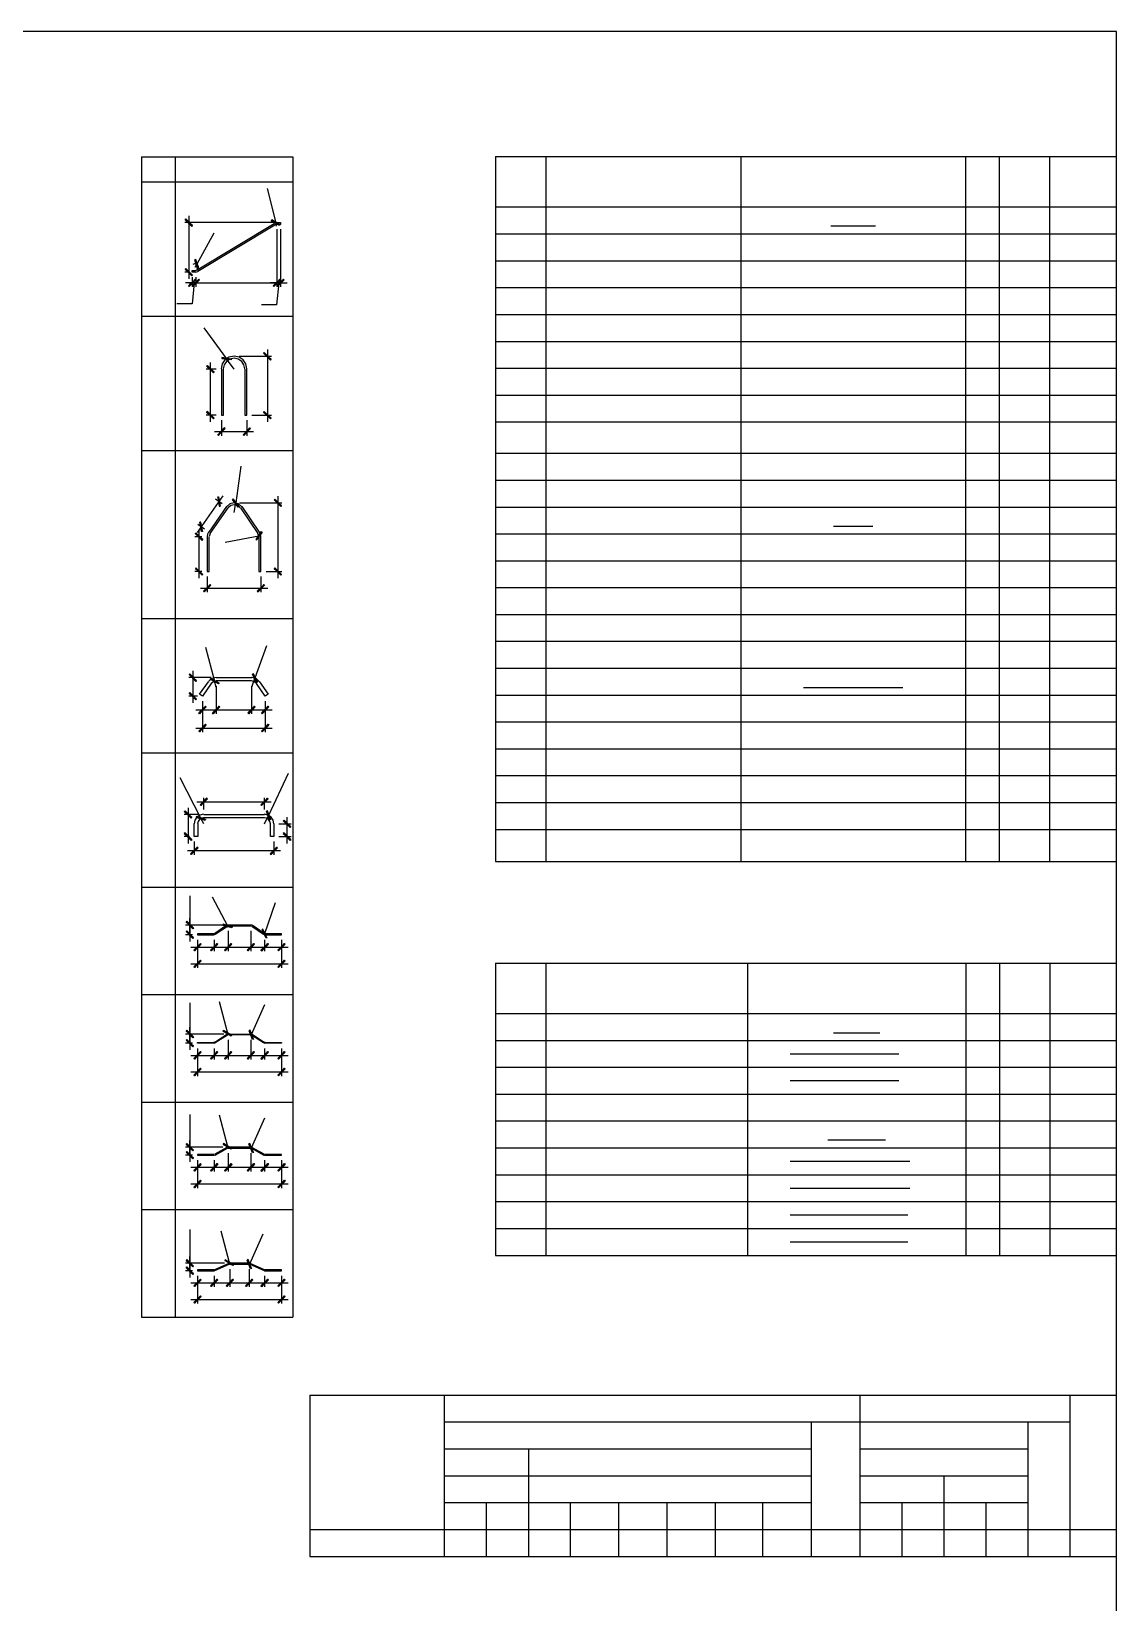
# Model space of a CAD drawing. Extents: x -1 to 315, y 0 to 224.
# Drawn here: x 227.8 to 313.3, y 97.4 to 221.2 of the extents above; entities that cross this region are included whole.
import ezdxf

# ---------------------------------------------------------------- set-up
doc = ezdxf.new("R2010")
doc.units = 0
doc.header["$MEASUREMENT"] = 0
doc.layers.add('UNDERLAY', color=8, linetype='Continuous')

msp = doc.modelspace()

# ---------------------------------------------------------------- linework, layer by layer
at = {"layer": 'UNDERLAY'}
for p, q in [((313.26, 221.19), (5.29, 221.19)), ((313.26, 1.32), (313.26, 221.19)), ((236.48, 211.32), (248.39, 211.32)), ((236.48, 211.32), (236.48, 119.9)), ((239.13, 211.32), (239.13, 119.9)), ((248.39, 211.32), (248.39, 119.9)), ((264.35, 211.33), (313.25, 211.33)), ((264.35, 211.33), (264.35, 155.8)), ((268.32, 211.33), (268.32, 155.8)), ((283.67, 211.33), (283.67, 155.8)), ((301.36, 211.33), (301.36, 155.8)), ((304.01, 211.33), (304.01, 155.8)), ((307.98, 211.33), (307.98, 155.8)), ((236.48, 209.34), (248.39, 209.34)), ((246.36, 208.81), (247.04, 206.12)), ((264.35, 207.36), (313.25, 207.36)), ((246.86, 206.13), (239.87, 206.13)), ((239.9, 206.36), (239.96, 206.42)), ((240.48, 205.89), (239.9, 206.36)), ((239.9, 206.36), (240.43, 205.83)), ((240.48, 205.89), (239.9, 206.36)), ((239.96, 206.42), (240.48, 205.89)), ((240.19, 206.65), (240.19, 201.69)), ((240.43, 205.83), (240.48, 205.89)), ((240.85, 202.42), (246.93, 206.07)), ((246.98, 205.94), (240.9, 202.28)), ((246.73, 206.35), (246.69, 206.28)), ((246.69, 206.28), (247.37, 205.96)), ((246.69, 206.28), (247.37, 205.96)), ((247.33, 205.89), (246.69, 206.28)), ((247.37, 205.96), (246.73, 206.35)), ((247.09, 206.13), (246.92, 206.07)), ((247.13, 206), (246.97, 205.95)), ((247.09, 205.86), (247.04, 206.12)), ((247.09, 206.13), (247.42, 206.13)), ((247.42, 205.99), (247.14, 205.99)), ((247.14, 205.6), (247.14, 201.06)), ((247.14, 205.6), (247.14, 201.06)), ((247.37, 205.96), (247.33, 205.89)), ((247.42, 206.13), (247.42, 205.99)), ((247.42, 205.6), (247.42, 201.06)), ((290.76, 205.87), (294.27, 205.87)), ((242.17, 205.29), (240.82, 202.86)), ((264.35, 205.24), (313.25, 205.24)), ((240.75, 203.23), (240.67, 203.2)), ((240.67, 203.2), (240.96, 202.51)), ((240.67, 203.2), (240.96, 202.51)), ((240.89, 202.49), (240.67, 203.2)), ((240.96, 202.51), (240.75, 203.23)), ((264.35, 203.12), (313.25, 203.12)), ((240.2, 202.23), (239.87, 202.23)), ((239.96, 202.52), (239.9, 202.46)), ((239.9, 202.46), (240.48, 201.99)), ((239.9, 202.46), (240.48, 201.99)), ((240.43, 201.94), (239.9, 202.46)), ((240.48, 201.99), (239.96, 202.52)), ((240.48, 201.99), (240.43, 201.94)), ((240.46, 202.23), (240.46, 202.35)), ((240.46, 202.35), (240.7, 202.35)), ((240.74, 202.23), (240.46, 202.23)), ((240.46, 201.83), (240.46, 201.06)), ((240.65, 202.89), (240.52, 202.83)), ((240.78, 202.87), (240.65, 202.89)), ((240.69, 202.36), (240.85, 202.42)), ((240.7, 202.62), (240.82, 202.86)), ((240.73, 202.23), (240.9, 202.28)), ((240.74, 201.83), (240.74, 201.06)), ((240.74, 201.83), (240.74, 201.06)), ((240.89, 202.79), (240.78, 202.87)), ((240.85, 202.42), (240.93, 202.53)), ((240.95, 202.67), (240.89, 202.79)), ((240.96, 202.51), (240.89, 202.49)), ((240.93, 202.53), (240.95, 202.67)), ((240.46, 201.39), (239.93, 201.39)), ((240.71, 201.68), (240.17, 201.15)), ((240.17, 201.15), (240.23, 201.1)), ((240.2, 201.39), (247.67, 201.39)), ((240.23, 201.1), (240.71, 201.68)), ((240.23, 201.1), (240.71, 201.68)), ((240.76, 201.62), (240.23, 201.1)), ((240.45, 201.15), (240.98, 201.68)), ((240.45, 201.15), (240.98, 201.68)), ((240.51, 201.1), (240.45, 201.15)), ((240.51, 201.1), (240.45, 201.15)), ((240.61, 201.39), (240.46, 199.72)), ((240.46, 201.39), (240.74, 201.39)), ((240.74, 201.39), (240.46, 201.39)), ((240.98, 201.68), (240.51, 201.1)), ((240.98, 201.68), (240.51, 201.1)), ((240.98, 201.68), (240.51, 201.1)), ((240.98, 201.68), (240.51, 201.1)), ((240.51, 201.1), (241.03, 201.62)), ((240.51, 201.1), (241.03, 201.62)), ((240.71, 201.68), (240.76, 201.62)), ((240.74, 201.39), (241.27, 201.39)), ((241.03, 201.62), (240.98, 201.68)), ((241.03, 201.62), (240.98, 201.68)), ((247.14, 201.39), (246.61, 201.39)), ((247.38, 201.68), (246.84, 201.15)), ((247.38, 201.68), (246.84, 201.15)), ((246.84, 201.15), (246.9, 201.1)), ((246.84, 201.15), (246.9, 201.1)), ((246.9, 201.1), (247.38, 201.68)), ((246.9, 201.1), (247.38, 201.68)), ((246.9, 201.1), (247.38, 201.68)), ((246.9, 201.1), (247.38, 201.68)), ((247.44, 201.62), (246.9, 201.1)), ((247.44, 201.62), (246.9, 201.1)), ((247.28, 201.39), (247.1, 199.65)), ((247.12, 201.15), (247.65, 201.68)), ((247.18, 201.1), (247.12, 201.15)), ((247.14, 201.39), (247.42, 201.39)), ((247.42, 201.39), (247.14, 201.39)), ((247.65, 201.68), (247.18, 201.1)), ((247.65, 201.68), (247.18, 201.1)), ((247.18, 201.1), (247.71, 201.62)), ((247.38, 201.68), (247.44, 201.62)), ((247.38, 201.68), (247.44, 201.62)), ((247.42, 201.39), (247.94, 201.39)), ((247.71, 201.62), (247.65, 201.68)), ((264.35, 201.01), (313.25, 201.01)), ((240.46, 199.72), (239.26, 199.72)), ((247.1, 199.65), (245.92, 199.65)), ((236.48, 198.76), (248.39, 198.76)), ((264.35, 198.89), (313.25, 198.89)), ((241.37, 197.85), (243.17, 195.4)), ((243.76, 195.61), (243.36, 195.53)), ((244.15, 195.53), (243.76, 195.61)), ((244.16, 195.6), (246.7, 195.6)), ((246.08, 195.83), (246.14, 195.89)), ((246.68, 195.35), (246.08, 195.83)), ((246.08, 195.83), (246.62, 195.3)), ((246.68, 195.35), (246.08, 195.83)), ((246.14, 195.89), (246.68, 195.35)), ((246.39, 196.12), (246.39, 190.43)), ((264.35, 196.77), (313.25, 196.77)), ((242.35, 194.59), (241.57, 194.59)), ((241.6, 194.83), (241.66, 194.88)), ((242.19, 194.34), (241.6, 194.83)), ((241.6, 194.83), (242.13, 194.29)), ((242.19, 194.34), (241.6, 194.83)), ((241.66, 194.88), (242.19, 194.34)), ((241.89, 195.12), (241.89, 190.43)), ((242.13, 194.29), (242.19, 194.34)), ((242.82, 194.99), (242.75, 194.6)), ((242.76, 194.59), (242.76, 190.96)), ((242.8, 195.5), (242.79, 195.42)), ((242.79, 195.42), (243.54, 195.38)), ((242.79, 195.42), (243.54, 195.38)), ((243.53, 195.31), (242.79, 195.42)), ((243.54, 195.38), (242.8, 195.5)), ((243.04, 195.31), (242.82, 194.99)), ((242.98, 194.92), (242.91, 194.6)), ((242.92, 190.96), (242.92, 194.59)), ((243.16, 195.19), (242.98, 194.92)), ((243.36, 195.53), (243.04, 195.31)), ((243.43, 195.37), (243.16, 195.19)), ((243.76, 194.59), (243.17, 195.4)), ((243.76, 195.44), (243.43, 195.37)), ((243.54, 195.38), (243.53, 195.31)), ((244.09, 195.37), (243.76, 195.44)), ((244.36, 195.19), (244.09, 195.37)), ((244.48, 195.31), (244.15, 195.53)), ((244.54, 194.92), (244.36, 195.19)), ((244.69, 194.99), (244.48, 195.31)), ((244.6, 194.6), (244.54, 194.92)), ((244.6, 194.59), (244.6, 190.96)), ((244.77, 194.6), (244.69, 194.99)), ((244.77, 190.96), (244.77, 194.59)), ((246.62, 195.3), (246.68, 195.35)), ((264.35, 194.66), (313.25, 194.66)), ((264.35, 192.54), (268.32, 192.54)), ((268.32, 192.54), (313.25, 192.54)), ((242.35, 190.96), (241.57, 190.96)), ((241.66, 191.25), (241.6, 191.2)), ((241.6, 191.2), (242.19, 190.73)), ((241.6, 191.2), (242.19, 190.73)), ((242.13, 190.67), (241.6, 191.2)), ((242.19, 190.73), (241.66, 191.25)), ((242.19, 190.73), (242.13, 190.67)), ((242.76, 190.96), (242.92, 190.96)), ((244.6, 190.96), (244.77, 190.96)), ((245.16, 190.96), (246.7, 190.96)), ((246.14, 191.25), (246.08, 191.2)), ((246.08, 191.2), (246.68, 190.73)), ((246.08, 191.2), (246.68, 190.73)), ((246.62, 190.67), (246.08, 191.2)), ((246.68, 190.73), (246.14, 191.25)), ((246.68, 190.73), (246.62, 190.67)), ((242.22, 189.66), (245.3, 189.66)), ((242.47, 189.41), (242.99, 189.95)), ((242.52, 189.36), (242.47, 189.41)), ((242.99, 189.95), (242.52, 189.36)), ((242.99, 189.95), (242.52, 189.36)), ((242.52, 189.36), (243.05, 189.9)), ((242.76, 190.57), (242.76, 189.34)), ((243.05, 189.9), (242.99, 189.95)), ((245.01, 189.95), (244.48, 189.41)), ((244.48, 189.41), (244.54, 189.36)), ((244.54, 189.36), (245.01, 189.95)), ((244.54, 189.36), (245.01, 189.95)), ((245.06, 189.9), (244.54, 189.36)), ((244.77, 190.57), (244.77, 189.34)), ((245.01, 189.95), (245.06, 189.9)), ((264.35, 190.42), (268.32, 190.42)), ((268.32, 190.42), (313.25, 190.42)), ((236.48, 188.17), (248.39, 188.17)), ((244.3, 186.93), (243.89, 184.04)), ((264.35, 187.96), (313.25, 187.96)), ((264.35, 185.84), (313.25, 185.84)), ((242.87, 184.6), (240.86, 181.72)), ((242.47, 184.52), (242.54, 184.53)), ((242.67, 183.8), (242.47, 184.52)), ((242.47, 184.52), (242.59, 183.78)), ((242.67, 183.8), (242.47, 184.52)), ((242.54, 184.53), (242.67, 183.8)), ((247.2, 184.58), (247.2, 178.11)), ((243.16, 183.75), (241.76, 181.74)), ((241.89, 181.63), (243.29, 183.65)), ((242.83, 183.97), (242.31, 184.34)), ((242.59, 183.78), (242.67, 183.8)), ((243.43, 183.97), (243.16, 183.74)), ((243.5, 183.83), (243.29, 183.65)), ((243.77, 184.05), (243.43, 183.97)), ((243.77, 183.89), (243.5, 183.83)), ((243.7, 184.36), (243.63, 184.32)), ((243.63, 184.32), (244.15, 183.77)), ((243.63, 184.32), (244.15, 183.77)), ((244.08, 183.72), (243.63, 184.32)), ((244.15, 183.77), (243.7, 184.36)), ((244.11, 183.97), (243.77, 184.05)), ((244.04, 183.83), (243.77, 183.89)), ((243.78, 183.29), (243.89, 184.04)), ((244.25, 183.65), (244.04, 183.83)), ((244.15, 183.77), (244.08, 183.72)), ((244.38, 183.74), (244.11, 183.97)), ((244.18, 184.05), (247.53, 184.05)), ((244.26, 183.65), (245.63, 181.63)), ((245.76, 181.74), (244.39, 183.75)), ((246.91, 184.29), (246.97, 184.34)), ((247.49, 183.81), (246.91, 184.29)), ((246.91, 184.29), (247.44, 183.76)), ((247.49, 183.81), (246.91, 184.29)), ((246.97, 184.34), (247.49, 183.81)), ((247.44, 183.76), (247.49, 183.81)), ((264.35, 183.72), (313.25, 183.72)), ((241.43, 181.97), (240.91, 182.34)), ((241.14, 182.53), (241.07, 182.52)), ((241.07, 182.52), (241.27, 181.8)), ((241.07, 182.52), (241.27, 181.8)), ((241.19, 181.78), (241.07, 182.52)), ((241.27, 181.8), (241.14, 182.53)), ((290.96, 182.2), (294.07, 182.2)), ((241.23, 181.38), (240.68, 181.38)), ((240.71, 181.62), (240.76, 181.68)), ((241.3, 181.15), (240.71, 181.62)), ((240.71, 181.62), (241.24, 181.09)), ((241.3, 181.15), (240.71, 181.62)), ((240.76, 181.68), (241.3, 181.15)), ((241, 178.11), (241, 181.91)), ((241.27, 181.8), (241.19, 181.78)), ((241.24, 181.09), (241.3, 181.15)), ((241.66, 181.58), (241.63, 181.39)), ((241.64, 181.38), (241.64, 178.64)), ((241.75, 181.75), (241.66, 181.58)), ((241.88, 181.64), (241.79, 181.39)), ((241.8, 178.64), (241.8, 181.38)), ((243.05, 180.96), (245.71, 181.46)), ((245.89, 181.79), (245.47, 181.17)), ((245.47, 181.17), (245.53, 181.13)), ((245.53, 181.13), (245.89, 181.79)), ((245.53, 181.13), (245.89, 181.79)), ((245.96, 181.74), (245.53, 181.13)), ((245.71, 181.39), (245.62, 181.64)), ((245.71, 181.38), (245.71, 178.64)), ((245.85, 181.58), (245.76, 181.75)), ((245.88, 181.39), (245.85, 181.58)), ((245.88, 178.64), (245.88, 181.38)), ((245.89, 181.79), (245.96, 181.74)), ((264.35, 181.61), (313.25, 181.61)), ((264.35, 179.49), (313.25, 179.49)), ((241.23, 178.64), (240.68, 178.64)), ((240.76, 178.93), (240.71, 178.87)), ((240.71, 178.87), (241.3, 178.4)), ((240.71, 178.87), (241.3, 178.4)), ((241.24, 178.35), (240.71, 178.87)), ((241.3, 178.4), (240.76, 178.93)), ((241.3, 178.4), (241.24, 178.35)), ((241.64, 178.64), (241.8, 178.64)), ((245.71, 178.64), (245.88, 178.64)), ((246.28, 178.64), (247.53, 178.64)), ((246.97, 178.93), (246.91, 178.87)), ((246.91, 178.87), (247.49, 178.4)), ((246.91, 178.87), (247.49, 178.4)), ((247.44, 178.35), (246.91, 178.87)), ((247.49, 178.4), (246.97, 178.93)), ((247.49, 178.4), (247.44, 178.35)), ((241.11, 177.33), (246.42, 177.33)), ((241.35, 177.09), (241.87, 177.62)), ((241.4, 177.04), (241.35, 177.09)), ((241.87, 177.62), (241.4, 177.04)), ((241.87, 177.62), (241.4, 177.04)), ((241.4, 177.04), (241.93, 177.56)), ((241.64, 178.25), (241.64, 177)), ((241.93, 177.56), (241.87, 177.62)), ((246.12, 177.62), (245.59, 177.09)), ((245.59, 177.09), (245.65, 177.04)), ((245.65, 177.04), (246.12, 177.62)), ((245.65, 177.04), (246.12, 177.62)), ((246.17, 177.56), (245.65, 177.04)), ((245.88, 178.25), (245.88, 177)), ((246.12, 177.62), (246.17, 177.56)), ((264.35, 177.37), (313.25, 177.37)), ((236.48, 174.94), (248.39, 174.94)), ((264.35, 175.26), (313.25, 175.26)), ((241.5, 172.68), (242.23, 169.99)), ((246.32, 172.78), (245.4, 170.24)), ((264.35, 173.14), (313.25, 173.14)), ((264.35, 171.02), (313.25, 171.02)), ((241.96, 170.28), (240.2, 170.28)), ((240.23, 170.52), (240.28, 170.58)), ((240.81, 170.04), (240.23, 170.52)), ((240.23, 170.52), (240.75, 169.98)), ((240.81, 170.04), (240.23, 170.52)), ((240.28, 170.58), (240.81, 170.04)), ((240.52, 170.81), (240.52, 168.29)), ((240.75, 169.98), (240.81, 170.04)), ((241.05, 168.97), (241.75, 169.96)), ((241.96, 169.81), (241.28, 168.82)), ((242, 170.2), (241.74, 169.97)), ((241.93, 170.22), (241.88, 170.15)), ((241.88, 170.15), (242.58, 169.85)), ((241.88, 170.15), (242.58, 169.85)), ((242.53, 169.78), (241.88, 170.15)), ((242.58, 169.85), (241.93, 170.22)), ((242.13, 169.96), (241.96, 169.81)), ((242.35, 170.28), (242, 170.2)), ((242.35, 170.02), (242.13, 169.96)), ((242.35, 169.53), (242.23, 169.99)), ((242.35, 170.28), (245.15, 170.28)), ((245.14, 170.02), (242.35, 170.02)), ((242.35, 169.61), (242.35, 167.42)), ((242.35, 169.61), (242.35, 167.42)), ((242.58, 169.85), (242.53, 169.78)), ((245.36, 169.96), (245.14, 170.02)), ((245.14, 169.61), (245.14, 167.42)), ((245.14, 169.61), (245.14, 167.42)), ((245.5, 170.2), (245.15, 170.28)), ((245.15, 169.53), (245.4, 170.24)), ((245.28, 170.59), (245.21, 170.55)), ((245.21, 170.55), (245.6, 169.91)), ((245.21, 170.55), (245.6, 169.91)), ((245.53, 169.88), (245.21, 170.55)), ((245.6, 169.91), (245.28, 170.59)), ((245.53, 169.81), (245.36, 169.96)), ((245.76, 169.96), (245.5, 170.2)), ((246.22, 168.82), (245.52, 169.81)), ((245.6, 169.91), (245.53, 169.88)), ((245.77, 169.96), (246.44, 168.97)), ((240.87, 168.82), (240.2, 168.82)), ((240.28, 169.12), (240.23, 169.06)), ((240.23, 169.06), (240.81, 168.58)), ((240.23, 169.06), (240.81, 168.58)), ((240.75, 168.53), (240.23, 169.06)), ((240.81, 168.58), (240.28, 169.12)), ((240.81, 168.58), (240.75, 168.53)), ((241.28, 168.82), (241.05, 168.97)), ((241.28, 168.42), (241.28, 167.42)), ((241.28, 168.42), (241.28, 165.98)), ((246.44, 168.97), (246.22, 168.82)), ((246.22, 168.42), (246.22, 167.42)), ((246.22, 168.42), (246.22, 165.98)), ((264.35, 168.91), (313.25, 168.91)), ((288.6, 169.5), (296.43, 169.5)), ((240.74, 167.73), (242.88, 167.73)), ((240.98, 167.5), (241.51, 168.02)), ((241.03, 167.44), (240.98, 167.5)), ((241.51, 168.02), (241.03, 167.44)), ((241.51, 168.02), (241.03, 167.44)), ((241.03, 167.44), (241.57, 167.97)), ((241.57, 167.97), (241.51, 168.02)), ((241.83, 167.73), (245.67, 167.73)), ((242.59, 168.02), (242.06, 167.5)), ((242.06, 167.5), (242.59, 168.02)), ((242.06, 167.5), (242.12, 167.44)), ((242.12, 167.44), (242.06, 167.5)), ((242.12, 167.44), (242.59, 168.02)), ((242.12, 167.44), (242.59, 168.02)), ((242.59, 168.02), (242.12, 167.44)), ((242.59, 168.02), (242.12, 167.44)), ((242.64, 167.97), (242.12, 167.44)), ((242.12, 167.44), (242.64, 167.97)), ((242.59, 168.02), (242.64, 167.97)), ((242.64, 167.97), (242.59, 168.02)), ((244.6, 167.73), (246.76, 167.73)), ((245.38, 168.02), (244.85, 167.5)), ((244.85, 167.5), (245.38, 168.02)), ((244.85, 167.5), (244.91, 167.44)), ((244.91, 167.44), (244.85, 167.5)), ((244.91, 167.44), (245.38, 168.02)), ((244.91, 167.44), (245.38, 168.02)), ((245.38, 168.02), (244.91, 167.44)), ((245.38, 168.02), (244.91, 167.44)), ((245.43, 167.97), (244.91, 167.44)), ((244.91, 167.44), (245.43, 167.97)), ((245.38, 168.02), (245.43, 167.97)), ((245.43, 167.97), (245.38, 168.02)), ((246.45, 168.02), (245.93, 167.5)), ((245.93, 167.5), (245.98, 167.44)), ((245.98, 167.44), (246.45, 168.02)), ((245.98, 167.44), (246.45, 168.02)), ((246.51, 167.97), (245.98, 167.44)), ((246.45, 168.02), (246.51, 167.97)), ((240.74, 166.31), (246.76, 166.31)), ((240.98, 166.07), (241.51, 166.6)), ((241.03, 166.02), (240.98, 166.07)), ((241.51, 166.6), (241.03, 166.02)), ((241.51, 166.6), (241.03, 166.02)), ((241.03, 166.02), (241.57, 166.54)), ((241.57, 166.54), (241.51, 166.6)), ((246.45, 166.6), (245.93, 166.07)), ((245.93, 166.07), (245.98, 166.02)), ((245.98, 166.02), (246.45, 166.6)), ((245.98, 166.02), (246.45, 166.6)), ((246.51, 166.54), (245.98, 166.02)), ((246.45, 166.6), (246.51, 166.54)), ((264.35, 166.79), (313.25, 166.79)), ((264.35, 164.67), (313.25, 164.67)), ((236.48, 164.36), (248.39, 164.36)), ((239.49, 162.41), (241.15, 159.18)), ((248.02, 162.73), (246.48, 159.43)), ((264.35, 162.56), (313.25, 162.56)), ((239.84, 159.73), (239.9, 159.79)), ((240.43, 159.26), (239.84, 159.73)), ((239.84, 159.73), (240.37, 159.21)), ((240.43, 159.26), (239.84, 159.73)), ((239.9, 159.79), (240.43, 159.26)), ((240.14, 160.02), (240.14, 157.22)), ((240.84, 160.49), (246.69, 160.49)), ((241.08, 160.26), (241.6, 160.79)), ((241.13, 160.2), (241.08, 160.26)), ((241.6, 160.79), (241.13, 160.2)), ((241.6, 160.79), (241.13, 160.2)), ((241.13, 160.2), (241.66, 160.73)), ((241.37, 159.89), (241.37, 160.81)), ((241.66, 160.73), (241.6, 160.79)), ((246.4, 160.79), (245.86, 160.26)), ((245.86, 160.26), (245.92, 160.2)), ((245.92, 160.2), (246.4, 160.79)), ((245.92, 160.2), (246.4, 160.79)), ((246.45, 160.73), (245.92, 160.2)), ((246.15, 159.89), (246.15, 160.81)), ((246.39, 159.79), (246.31, 159.77)), ((246.31, 159.77), (246.63, 159.09)), ((246.31, 159.77), (246.63, 159.09)), ((246.56, 159.06), (246.31, 159.77)), ((246.63, 159.09), (246.39, 159.79)), ((246.4, 160.79), (246.45, 160.73)), ((264.35, 160.44), (313.25, 160.44)), ((240.98, 159.5), (239.82, 159.5)), ((240.37, 159.21), (240.43, 159.26)), ((240.68, 159.05), (240.62, 158.76)), ((240.63, 157.75), (240.63, 158.76)), ((240.83, 159.29), (240.68, 159.05)), ((240.81, 159.33), (240.78, 159.25)), ((240.78, 159.25), (241.52, 159.11)), ((240.78, 159.25), (241.52, 159.11)), ((241.49, 159.03), (240.78, 159.25)), ((241.52, 159.11), (240.81, 159.33)), ((241.07, 159.45), (240.83, 159.29)), ((240.92, 158.95), (240.89, 158.76)), ((240.9, 158.76), (240.9, 157.75)), ((241.03, 159.1), (240.92, 158.95)), ((241.18, 159.2), (241.03, 159.1)), ((241.36, 159.51), (241.07, 159.45)), ((241.37, 158.76), (241.15, 159.18)), ((241.36, 159.24), (241.18, 159.2)), ((241.37, 159.5), (246.15, 159.5)), ((246.15, 159.23), (241.37, 159.23)), ((241.52, 159.11), (241.49, 159.03)), ((246.43, 159.45), (246.14, 159.51)), ((246.33, 159.2), (246.14, 159.24)), ((246.15, 158.76), (246.48, 159.43)), ((246.48, 159.1), (246.33, 159.2)), ((246.67, 159.29), (246.43, 159.45)), ((246.58, 158.95), (246.48, 159.1)), ((246.63, 159.09), (246.56, 159.06)), ((246.62, 158.76), (246.58, 158.95)), ((246.63, 157.75), (246.63, 158.76)), ((246.83, 159.05), (246.67, 159.29)), ((246.89, 158.76), (246.83, 159.05)), ((246.9, 158.76), (246.9, 157.75)), ((247.29, 158.76), (248.26, 158.76)), ((247.64, 158.99), (247.7, 159.05)), ((248.22, 158.52), (247.64, 158.99)), ((247.64, 158.99), (248.17, 158.47)), ((248.22, 158.52), (247.64, 158.99)), ((247.7, 159.05), (248.22, 158.52)), ((247.93, 157.22), (247.93, 159.29)), ((248.17, 158.47), (248.22, 158.52)), ((240.24, 157.75), (239.82, 157.75)), ((239.9, 158.04), (239.84, 157.99)), ((239.84, 157.99), (240.43, 157.52)), ((239.84, 157.99), (240.43, 157.52)), ((240.37, 157.46), (239.84, 157.99)), ((240.43, 157.52), (239.9, 158.04)), ((240.43, 157.52), (240.37, 157.46)), ((240.9, 157.75), (240.63, 157.75)), ((240.63, 157.36), (240.63, 156.32)), ((246.9, 157.75), (246.63, 157.75)), ((246.9, 157.36), (246.9, 156.32)), ((247.29, 157.75), (248.26, 157.75)), ((247.7, 158.04), (247.64, 157.99)), ((247.64, 157.99), (248.22, 157.52)), ((247.64, 157.99), (248.22, 157.52)), ((248.17, 157.46), (247.64, 157.99)), ((248.22, 157.52), (247.7, 158.04)), ((248.22, 157.52), (248.17, 157.46)), ((264.35, 158.32), (313.25, 158.32)), ((247.43, 156.63), (240.1, 156.63)), ((240.34, 156.4), (240.86, 156.92)), ((240.39, 156.34), (240.34, 156.4)), ((240.86, 156.92), (240.39, 156.34)), ((240.86, 156.92), (240.39, 156.34)), ((240.39, 156.34), (240.92, 156.87)), ((240.92, 156.87), (240.86, 156.92)), ((247.14, 156.92), (246.61, 156.4)), ((246.61, 156.4), (246.67, 156.34)), ((246.67, 156.34), (247.14, 156.92)), ((246.67, 156.34), (247.14, 156.92)), ((247.19, 156.87), (246.67, 156.34)), ((247.14, 156.92), (247.19, 156.87)), ((264.35, 155.8), (313.25, 155.8)), ((236.48, 153.77), (239.13, 153.77)), ((239.13, 153.77), (248.39, 153.77)), ((240.27, 153.09), (240.27, 150.79)), ((242.04, 153), (243.24, 150.72)), ((247, 152.54), (246.15, 150.1)), ((240.03, 151.09), (239.98, 151.03)), ((239.98, 151.03), (240.56, 150.56)), ((239.98, 151.03), (240.56, 150.56)), ((240.51, 150.5), (239.98, 151.03)), ((240.56, 150.56), (240.03, 151.09)), ((240.27, 150.79), (240.27, 151.32)), ((242.87, 150.79), (239.94, 150.79)), ((240.48, 150.02), (239.94, 150.02)), ((239.98, 150.27), (240.03, 150.32)), ((240.56, 149.79), (239.98, 150.27)), ((239.98, 150.27), (240.51, 149.73)), ((240.56, 149.79), (239.98, 150.27)), ((240.03, 150.32), (240.56, 149.79)), ((240.27, 150.79), (240.27, 150.02)), ((240.27, 150.02), (240.27, 150.79)), ((240.27, 150.02), (240.27, 149.5)), ((240.56, 150.56), (240.51, 150.5)), ((240.51, 149.73), (240.56, 149.79)), ((242.17, 150.09), (240.87, 150.09)), ((240.87, 150.09), (240.87, 150.02)), ((240.87, 150.02), (242.2, 150.02)), ((242.17, 150.1), (242.24, 150.12)), ((242.19, 150.03), (242.26, 150.06)), ((243.19, 150.77), (242.25, 150.12)), ((242.27, 150.06), (243.23, 150.71)), ((242.89, 150.86), (242.87, 150.78)), ((242.87, 150.78), (243.61, 150.64)), ((242.87, 150.78), (243.61, 150.64)), ((243.59, 150.56), (242.87, 150.78)), ((243.61, 150.64), (242.89, 150.86)), ((243.27, 150.79), (243.19, 150.77)), ((243.29, 150.73), (243.21, 150.7)), ((243.29, 150.59), (243.24, 150.72)), ((245.1, 150.79), (243.27, 150.79)), ((243.29, 150.73), (245.08, 150.73)), ((243.29, 150.34), (243.29, 148.72)), ((243.29, 150.34), (243.29, 148.72)), ((243.61, 150.64), (243.59, 150.56)), ((245.14, 150.7), (245.07, 150.73)), ((245.08, 150.34), (245.08, 148.72)), ((245.08, 150.34), (245.08, 148.72)), ((245.17, 150.77), (245.09, 150.79)), ((245.15, 150.71), (246.09, 150.06)), ((246.12, 150.12), (245.18, 150.77)), ((246.03, 150.46), (245.96, 150.43)), ((245.96, 150.43), (246.35, 149.79)), ((245.96, 150.43), (246.35, 149.79)), ((246.28, 149.74), (245.96, 150.43)), ((246.35, 149.79), (246.03, 150.46)), ((246.09, 150.06), (246.17, 150.03)), ((246.12, 150.12), (246.19, 150.1)), ((246.17, 150.02), (247.49, 150.02)), ((247.49, 150.09), (246.2, 150.09)), ((246.35, 149.79), (246.28, 149.74)), ((247.49, 150.02), (247.49, 150.09)), ((240.35, 149.05), (242.73, 149.05)), ((240.58, 148.81), (241.11, 149.34)), ((240.64, 148.76), (240.58, 148.81)), ((241.11, 149.34), (240.64, 148.76)), ((241.11, 149.34), (240.64, 148.76)), ((240.64, 148.76), (241.17, 149.28)), ((240.87, 149.63), (240.87, 148.72)), ((240.87, 149.63), (240.87, 147.41)), ((241.17, 149.28), (241.11, 149.34)), ((241.67, 149.05), (243.83, 149.05)), ((242.43, 149.34), (241.91, 148.81)), ((241.91, 148.81), (242.43, 149.34)), ((241.91, 148.81), (241.96, 148.76)), ((241.96, 148.76), (241.91, 148.81)), ((241.96, 148.76), (242.43, 149.34)), ((241.96, 148.76), (242.43, 149.34)), ((242.43, 149.34), (241.96, 148.76)), ((242.43, 149.34), (241.96, 148.76)), ((242.49, 149.28), (241.96, 148.76)), ((241.96, 148.76), (242.49, 149.28)), ((242.2, 149.63), (242.2, 148.72)), ((242.2, 149.63), (242.2, 148.72)), ((242.43, 149.34), (242.49, 149.28)), ((242.49, 149.28), (242.43, 149.34)), ((242.77, 149.05), (245.6, 149.05)), ((243.53, 149.34), (243, 148.81)), ((243, 148.81), (243.53, 149.34)), ((243, 148.81), (243.06, 148.76)), ((243.06, 148.76), (243, 148.81)), ((243.06, 148.76), (243.53, 149.34)), ((243.06, 148.76), (243.53, 149.34)), ((243.53, 149.34), (243.06, 148.76)), ((243.53, 149.34), (243.06, 148.76)), ((243.59, 149.28), (243.06, 148.76)), ((243.06, 148.76), (243.59, 149.28)), ((243.53, 149.34), (243.59, 149.28)), ((243.59, 149.28), (243.53, 149.34)), ((244.55, 149.05), (246.7, 149.05)), ((245.31, 149.34), (244.78, 148.81)), ((244.78, 148.81), (245.31, 149.34)), ((244.78, 148.81), (244.84, 148.76)), ((244.84, 148.76), (244.78, 148.81)), ((244.84, 148.76), (245.31, 149.34)), ((244.84, 148.76), (245.31, 149.34)), ((245.31, 149.34), (244.84, 148.76)), ((245.31, 149.34), (244.84, 148.76)), ((245.37, 149.28), (244.84, 148.76)), ((244.84, 148.76), (245.37, 149.28)), ((245.31, 149.34), (245.37, 149.28)), ((245.37, 149.28), (245.31, 149.34)), ((245.65, 149.05), (248.02, 149.05)), ((246.41, 149.34), (245.88, 148.81)), ((245.88, 148.81), (246.41, 149.34)), ((245.88, 148.81), (245.94, 148.76)), ((245.94, 148.76), (245.88, 148.81)), ((245.94, 148.76), (246.41, 149.34)), ((245.94, 148.76), (246.41, 149.34)), ((246.41, 149.34), (245.94, 148.76)), ((246.41, 149.34), (245.94, 148.76)), ((246.46, 149.28), (245.94, 148.76)), ((245.94, 148.76), (246.46, 149.28)), ((246.17, 149.63), (246.17, 148.72)), ((246.17, 149.63), (246.17, 148.72)), ((246.41, 149.34), (246.46, 149.28)), ((246.46, 149.28), (246.41, 149.34)), ((247.73, 149.34), (247.2, 148.81)), ((247.2, 148.81), (247.26, 148.76)), ((247.26, 148.76), (247.73, 149.34)), ((247.26, 148.76), (247.73, 149.34)), ((247.79, 149.28), (247.26, 148.76)), ((247.49, 149.63), (247.49, 148.72)), ((247.49, 149.63), (247.49, 147.41)), ((247.73, 149.34), (247.79, 149.28)), ((240.35, 147.74), (248.02, 147.74)), ((240.58, 147.5), (241.11, 148.03)), ((240.64, 147.45), (240.58, 147.5)), ((241.11, 148.03), (240.64, 147.45)), ((241.11, 148.03), (240.64, 147.45)), ((240.64, 147.45), (241.17, 147.97)), ((241.17, 147.97), (241.11, 148.03)), ((247.73, 148.03), (247.2, 147.5)), ((247.2, 147.5), (247.26, 147.45)), ((247.26, 147.45), (247.73, 148.03)), ((247.26, 147.45), (247.73, 148.03)), ((247.79, 147.97), (247.26, 147.45)), ((247.73, 148.03), (247.79, 147.97)), ((264.35, 147.78), (313.25, 147.78)), ((264.35, 147.78), (264.35, 124.76)), ((268.32, 147.78), (268.32, 124.76)), ((284.2, 147.78), (284.2, 124.76)), ((301.4, 147.78), (301.4, 124.76)), ((304.05, 147.78), (304.05, 124.76)), ((308.01, 147.78), (308.01, 124.76)), ((236.48, 145.31), (248.39, 145.31)), ((240.27, 144.65), (240.27, 142.2)), ((242.58, 144.76), (243.23, 142.26)), ((246.16, 144.49), (245.11, 142.13)), ((264.35, 143.82), (313.25, 143.82)), ((240.03, 142.5), (239.98, 142.44)), ((239.98, 142.44), (240.56, 141.97)), ((239.98, 142.44), (240.56, 141.97)), ((240.51, 141.91), (239.98, 142.44)), ((240.56, 141.97), (240.03, 142.5)), ((240.27, 142.2), (240.27, 142.73)), ((242.92, 142.48), (242.88, 142.42)), ((242.88, 142.42), (243.57, 142.1)), ((242.88, 142.42), (243.57, 142.1)), ((243.53, 142.04), (242.88, 142.42)), ((243.57, 142.1), (242.92, 142.48)), ((245.02, 142.5), (244.94, 142.46)), ((244.94, 142.46), (245.29, 141.79)), ((244.94, 142.46), (245.29, 141.79)), ((245.21, 141.77), (244.94, 142.46)), ((245.29, 141.79), (245.02, 142.5)), ((242.96, 142.2), (239.94, 142.2)), ((240.48, 141.48), (239.94, 141.48)), ((239.98, 141.71), (240.03, 141.77)), ((240.56, 141.24), (239.98, 141.71)), ((239.98, 141.71), (240.51, 141.18)), ((240.56, 141.24), (239.98, 141.71)), ((240.03, 141.77), (240.56, 141.24)), ((240.27, 142.2), (240.27, 141.48)), ((240.27, 141.48), (240.27, 142.2)), ((240.27, 141.48), (240.27, 140.95)), ((240.56, 141.97), (240.51, 141.91)), ((240.51, 141.18), (240.56, 141.24)), ((240.87, 141.48), (240.87, 141.54)), ((240.87, 141.54), (242.17, 141.54)), ((242.2, 141.48), (240.87, 141.48)), ((242.17, 141.55), (242.24, 141.58)), ((242.19, 141.49), (242.26, 141.51)), ((242.24, 141.57), (243.19, 142.18)), ((243.23, 142.11), (242.27, 141.5)), ((243.27, 142.2), (243.2, 142.18)), ((243.29, 142.14), (243.22, 142.12)), ((243.26, 142.13), (243.23, 142.26)), ((243.27, 142.2), (245.1, 142.2)), ((245.08, 142.14), (243.29, 142.14)), ((243.29, 141.73), (243.29, 140.2)), ((243.29, 141.73), (243.29, 140.2)), ((243.57, 142.1), (243.53, 142.04)), ((245.14, 142.12), (245.07, 142.14)), ((245.08, 141.73), (245.08, 140.2)), ((245.08, 141.73), (245.08, 140.2)), ((245.16, 142.18), (245.09, 142.2)), ((246.09, 141.5), (245.14, 142.11)), ((245.18, 142.18), (246.13, 141.57)), ((245.29, 141.79), (245.21, 141.77)), ((246.1, 141.51), (246.17, 141.49)), ((246.12, 141.58), (246.19, 141.55)), ((247.49, 141.48), (246.17, 141.48)), ((246.2, 141.54), (247.49, 141.54)), ((247.49, 141.54), (247.49, 141.48)), ((264.35, 141.7), (313.25, 141.7)), ((290.96, 142.29), (293.83, 142.29)), ((293.83, 142.29), (294.63, 142.29)), ((240.35, 140.52), (242.73, 140.52)), ((240.58, 140.28), (241.11, 140.82)), ((240.64, 140.22), (240.58, 140.28)), ((241.11, 140.82), (240.64, 140.22)), ((241.11, 140.82), (240.64, 140.22)), ((240.64, 140.22), (241.17, 140.76)), ((240.87, 141.07), (240.87, 140.2)), ((240.87, 141.07), (240.87, 138.89)), ((241.17, 140.76), (241.11, 140.82)), ((241.67, 140.52), (243.83, 140.52)), ((242.43, 140.82), (241.91, 140.28)), ((241.91, 140.28), (242.43, 140.82)), ((241.91, 140.28), (241.96, 140.22)), ((241.96, 140.22), (241.91, 140.28)), ((241.96, 140.22), (242.43, 140.82)), ((241.96, 140.22), (242.43, 140.82)), ((242.43, 140.82), (241.96, 140.22)), ((242.43, 140.82), (241.96, 140.22)), ((242.49, 140.76), (241.96, 140.22)), ((241.96, 140.22), (242.49, 140.76)), ((242.2, 141.07), (242.2, 140.2)), ((242.2, 141.07), (242.2, 140.2)), ((242.43, 140.82), (242.49, 140.76)), ((242.49, 140.76), (242.43, 140.82)), ((242.77, 140.52), (245.6, 140.52)), ((243.53, 140.82), (243, 140.28)), ((243, 140.28), (243.53, 140.82)), ((243, 140.28), (243.06, 140.22)), ((243.06, 140.22), (243, 140.28)), ((243.06, 140.22), (243.53, 140.82)), ((243.06, 140.22), (243.53, 140.82)), ((243.53, 140.82), (243.06, 140.22)), ((243.53, 140.82), (243.06, 140.22)), ((243.59, 140.76), (243.06, 140.22)), ((243.06, 140.22), (243.59, 140.76)), ((243.53, 140.82), (243.59, 140.76)), ((243.59, 140.76), (243.53, 140.82)), ((244.55, 140.52), (246.7, 140.52)), ((245.31, 140.82), (244.78, 140.28)), ((244.78, 140.28), (245.31, 140.82)), ((244.78, 140.28), (244.84, 140.22)), ((244.84, 140.22), (244.78, 140.28)), ((244.84, 140.22), (245.31, 140.82)), ((244.84, 140.22), (245.31, 140.82)), ((245.31, 140.82), (244.84, 140.22)), ((245.31, 140.82), (244.84, 140.22)), ((245.37, 140.76), (244.84, 140.22)), ((244.84, 140.22), (245.37, 140.76)), ((245.31, 140.82), (245.37, 140.76)), ((245.37, 140.76), (245.31, 140.82)), ((245.65, 140.52), (248.02, 140.52)), ((246.41, 140.82), (245.88, 140.28)), ((245.88, 140.28), (246.41, 140.82)), ((245.88, 140.28), (245.94, 140.22)), ((245.94, 140.22), (245.88, 140.28)), ((245.94, 140.22), (246.41, 140.82)), ((245.94, 140.22), (246.41, 140.82)), ((246.41, 140.82), (245.94, 140.22)), ((246.41, 140.82), (245.94, 140.22)), ((246.46, 140.76), (245.94, 140.22)), ((245.94, 140.22), (246.46, 140.76)), ((246.17, 141.07), (246.17, 140.2)), ((246.17, 141.07), (246.17, 140.2)), ((246.41, 140.82), (246.46, 140.76)), ((246.46, 140.76), (246.41, 140.82)), ((247.73, 140.82), (247.2, 140.28)), ((247.2, 140.28), (247.26, 140.22)), ((247.26, 140.22), (247.73, 140.82)), ((247.26, 140.22), (247.73, 140.82)), ((247.79, 140.76), (247.26, 140.22)), ((247.49, 141.07), (247.49, 140.2)), ((247.49, 141.07), (247.49, 138.89)), ((247.73, 140.82), (247.79, 140.76)), ((287.57, 140.65), (296.12, 140.65)), ((240.35, 139.21), (248.02, 139.21)), ((240.58, 138.97), (241.11, 139.5)), ((240.64, 138.91), (240.58, 138.97)), ((241.11, 139.5), (240.64, 138.91)), ((241.11, 139.5), (240.64, 138.91)), ((240.64, 138.91), (241.17, 139.45)), ((241.17, 139.45), (241.11, 139.5)), ((247.73, 139.5), (247.2, 138.97)), ((247.2, 138.97), (247.26, 138.91)), ((247.26, 138.91), (247.73, 139.5)), ((247.26, 138.91), (247.73, 139.5)), ((247.79, 139.45), (247.26, 138.91)), ((247.73, 139.5), (247.79, 139.45)), ((264.35, 139.58), (313.25, 139.58)), ((264.35, 137.47), (313.25, 137.47)), ((287.57, 138.53), (296.12, 138.53)), ((236.48, 136.84), (248.39, 136.84)), ((239.13, 136.84), (248.39, 136.84)), ((240.27, 135.85), (240.27, 133.28)), ((242.58, 135.83), (243.23, 133.34)), ((246.16, 135.57), (245.11, 133.21)), ((264.35, 135.35), (313.25, 135.35)), ((240.27, 133.28), (240.27, 133.81)), ((290.52, 133.86), (295.07, 133.86)), ((242.88, 133.28), (239.94, 133.28)), ((240.48, 132.65), (239.94, 132.65)), ((240.03, 133.58), (239.98, 133.52)), ((239.98, 133.52), (240.56, 133.04)), ((239.98, 133.52), (240.56, 133.04)), ((240.51, 132.99), (239.98, 133.52)), ((239.98, 132.89), (240.03, 132.94)), ((240.56, 132.41), (239.98, 132.89)), ((239.98, 132.89), (240.51, 132.36)), ((240.56, 132.41), (239.98, 132.89)), ((240.56, 133.04), (240.03, 133.58)), ((240.03, 132.94), (240.56, 132.41)), ((240.27, 133.28), (240.27, 132.65)), ((240.27, 132.65), (240.27, 133.28)), ((240.27, 132.65), (240.27, 132.12)), ((240.56, 133.04), (240.51, 132.99)), ((242.17, 132.72), (240.87, 132.72)), ((240.87, 132.72), (240.87, 132.65)), ((240.87, 132.65), (242.2, 132.65)), ((242.17, 132.72), (242.23, 132.73)), ((242.19, 132.66), (242.25, 132.68)), ((243.2, 133.27), (242.24, 132.73)), ((242.26, 132.66), (243.24, 133.2)), ((242.92, 133.57), (242.89, 133.49)), ((242.89, 133.49), (243.57, 133.19)), ((242.89, 133.49), (243.57, 133.19)), ((243.53, 133.12), (242.89, 133.49)), ((243.57, 133.19), (242.92, 133.57)), ((243.27, 133.29), (243.2, 133.27)), ((243.26, 133.21), (243.23, 133.34)), ((243.29, 133.22), (243.23, 133.21)), ((245.1, 133.28), (243.27, 133.28)), ((243.29, 133.22), (245.08, 133.22)), ((243.29, 132.82), (243.29, 131.37)), ((243.29, 132.82), (243.29, 131.37)), ((243.57, 133.19), (243.53, 133.12)), ((245.01, 133.58), (244.93, 133.55)), ((244.93, 133.55), (245.28, 132.87)), ((244.93, 133.55), (245.28, 132.87)), ((245.2, 132.85), (244.93, 133.55)), ((245.28, 132.87), (245.01, 133.58)), ((245.13, 133.21), (245.07, 133.22)), ((245.08, 132.82), (245.08, 131.37)), ((245.08, 132.82), (245.08, 131.37)), ((245.15, 133.27), (245.09, 133.29)), ((245.13, 133.2), (246.11, 132.66)), ((246.14, 132.73), (245.16, 133.27)), ((245.28, 132.87), (245.2, 132.85)), ((246.1, 132.68), (246.17, 132.66)), ((246.13, 132.73), (246.19, 132.72)), ((246.17, 132.65), (247.49, 132.65)), ((247.49, 132.72), (246.2, 132.72)), ((247.49, 132.65), (247.49, 132.72)), ((264.35, 133.23), (313.25, 133.23)), ((240.35, 131.7), (242.73, 131.7)), ((240.51, 132.36), (240.56, 132.41)), ((240.58, 131.45), (241.11, 131.99)), ((240.64, 131.4), (240.58, 131.45)), ((241.11, 131.99), (240.64, 131.4)), ((241.11, 131.99), (240.64, 131.4)), ((240.64, 131.4), (241.17, 131.93)), ((240.87, 132.25), (240.87, 131.37)), ((240.87, 132.25), (240.87, 130.06)), ((241.17, 131.93), (241.11, 131.99)), ((241.67, 131.7), (243.83, 131.7)), ((242.43, 131.99), (241.91, 131.45)), ((241.91, 131.45), (242.43, 131.99)), ((241.91, 131.45), (241.96, 131.4)), ((241.96, 131.4), (241.91, 131.45)), ((241.96, 131.4), (242.43, 131.99)), ((241.96, 131.4), (242.43, 131.99)), ((242.43, 131.99), (241.96, 131.4)), ((242.43, 131.99), (241.96, 131.4)), ((242.49, 131.93), (241.96, 131.4)), ((241.96, 131.4), (242.49, 131.93)), ((242.2, 132.25), (242.2, 131.37)), ((242.2, 132.25), (242.2, 131.37)), ((242.43, 131.99), (242.49, 131.93)), ((242.49, 131.93), (242.43, 131.99)), ((242.77, 131.7), (245.6, 131.7)), ((243.53, 131.99), (243, 131.45)), ((243, 131.45), (243.53, 131.99)), ((243, 131.45), (243.06, 131.4)), ((243.06, 131.4), (243, 131.45)), ((243.06, 131.4), (243.53, 131.99)), ((243.06, 131.4), (243.53, 131.99)), ((243.53, 131.99), (243.06, 131.4)), ((243.53, 131.99), (243.06, 131.4)), ((243.6, 131.93), (243.06, 131.4)), ((243.06, 131.4), (243.6, 131.93)), ((243.53, 131.99), (243.6, 131.93)), ((243.6, 131.93), (243.53, 131.99)), ((244.55, 131.7), (246.7, 131.7)), ((245.31, 131.99), (244.78, 131.45)), ((244.78, 131.45), (245.31, 131.99)), ((244.78, 131.45), (244.84, 131.4)), ((244.84, 131.4), (244.78, 131.45)), ((244.84, 131.4), (245.31, 131.99)), ((244.84, 131.4), (245.31, 131.99)), ((245.31, 131.99), (244.84, 131.4)), ((245.31, 131.99), (244.84, 131.4)), ((245.37, 131.93), (244.84, 131.4)), ((244.84, 131.4), (245.37, 131.93)), ((245.31, 131.99), (245.37, 131.93)), ((245.37, 131.93), (245.31, 131.99)), ((245.65, 131.7), (248.02, 131.7)), ((246.41, 131.99), (245.88, 131.45)), ((245.88, 131.45), (246.41, 131.99)), ((245.88, 131.45), (245.94, 131.4)), ((245.94, 131.4), (245.88, 131.45)), ((245.94, 131.4), (246.41, 131.99)), ((245.94, 131.4), (246.41, 131.99)), ((246.41, 131.99), (245.94, 131.4)), ((246.41, 131.99), (245.94, 131.4)), ((246.46, 131.93), (245.94, 131.4)), ((245.94, 131.4), (246.46, 131.93)), ((246.17, 132.25), (246.17, 131.37)), ((246.17, 132.25), (246.17, 131.37)), ((246.41, 131.99), (246.46, 131.93)), ((246.46, 131.93), (246.41, 131.99)), ((247.73, 131.99), (247.2, 131.45)), ((247.2, 131.45), (247.26, 131.4)), ((247.26, 131.4), (247.73, 131.99)), ((247.26, 131.4), (247.73, 131.99)), ((247.79, 131.93), (247.26, 131.4)), ((247.49, 132.25), (247.49, 131.37)), ((247.49, 132.25), (247.49, 130.06)), ((247.73, 131.99), (247.79, 131.93)), ((287.57, 132.18), (296.97, 132.18)), ((240.35, 130.39), (248.02, 130.39)), ((240.58, 130.14), (241.11, 130.68)), ((240.64, 130.08), (240.58, 130.14)), ((241.11, 130.68), (240.64, 130.08)), ((241.11, 130.68), (240.64, 130.08)), ((240.64, 130.08), (241.17, 130.62)), ((241.17, 130.62), (241.11, 130.68)), ((247.73, 130.68), (247.2, 130.14)), ((247.2, 130.14), (247.26, 130.08)), ((247.26, 130.08), (247.73, 130.68)), ((247.26, 130.08), (247.73, 130.68)), ((247.79, 130.62), (247.26, 130.08)), ((247.73, 130.68), (247.79, 130.62)), ((264.35, 131.12), (313.25, 131.12)), ((287.57, 130.06), (296.97, 130.06)), ((264.35, 129), (313.25, 129)), ((236.48, 128.37), (248.39, 128.37)), ((287.57, 127.95), (296.83, 127.95)), ((240.27, 126.79), (240.27, 124.14)), ((242.71, 126.69), (243.37, 124.19)), ((246.02, 126.42), (244.97, 124.06)), ((264.35, 126.88), (313.25, 126.88)), ((287.57, 125.83), (296.83, 125.83)), ((243, 124.14), (239.94, 124.14)), ((240.03, 124.43), (239.98, 124.37)), ((239.98, 124.37), (240.56, 123.9)), ((239.98, 124.37), (240.56, 123.9)), ((240.51, 123.85), (239.98, 124.37)), ((239.98, 123.79), (240.03, 123.85)), ((240.56, 123.32), (239.98, 123.79)), ((239.98, 123.79), (240.51, 123.26)), ((240.56, 123.32), (239.98, 123.79)), ((240.56, 123.9), (240.03, 124.43)), ((240.03, 123.85), (240.56, 123.32)), ((240.27, 124.14), (240.27, 124.66)), ((240.27, 124.14), (240.27, 123.55)), ((240.27, 123.55), (240.27, 124.14)), ((240.56, 123.9), (240.51, 123.85)), ((243.35, 124.13), (242.23, 123.63)), ((242.25, 123.57), (243.37, 124.06)), ((243.07, 124.42), (243.03, 124.35)), ((243.03, 124.35), (243.71, 124.04)), ((243.03, 124.35), (243.71, 124.04)), ((243.67, 123.97), (243.03, 124.35)), ((243.71, 124.04), (243.07, 124.42)), ((243.4, 124.14), (243.35, 124.13)), ((243.41, 124.06), (243.37, 124.19)), ((243.42, 124.07), (243.37, 124.06)), ((244.97, 124.14), (243.41, 124.14)), ((243.43, 124.07), (244.94, 124.07)), ((243.71, 124.04), (243.67, 123.97)), ((244.87, 124.43), (244.79, 124.39)), ((244.79, 124.39), (245.14, 123.73)), ((244.79, 124.39), (245.14, 123.73)), ((245.06, 123.7), (244.79, 124.39)), ((245.14, 123.73), (244.87, 124.43)), ((244.99, 124.06), (244.94, 124.07)), ((245.02, 124.13), (244.97, 124.14)), ((245, 124.06), (246.12, 123.57)), ((246.15, 123.63), (245.02, 124.13)), ((264.35, 124.76), (313.25, 124.76)), ((240.48, 123.55), (239.94, 123.55)), ((240.27, 123.55), (240.27, 123.02)), ((240.35, 122.59), (242.73, 122.59)), ((240.51, 123.26), (240.56, 123.32)), ((240.58, 122.36), (241.11, 122.89)), ((241.11, 122.89), (240.64, 122.3)), ((241.11, 122.89), (240.64, 122.3)), ((240.64, 122.3), (241.17, 122.84)), ((242.17, 123.62), (240.87, 123.62)), ((240.87, 123.62), (240.87, 123.55)), ((240.87, 123.55), (242.2, 123.55)), ((240.87, 123.15), (240.87, 122.28)), ((240.87, 123.15), (240.87, 120.97)), ((241.17, 122.84), (241.11, 122.89)), ((241.67, 122.59), (243.96, 122.59)), ((242.43, 122.89), (241.91, 122.36)), ((241.91, 122.36), (242.43, 122.89)), ((241.96, 122.3), (242.43, 122.89)), ((241.96, 122.3), (242.43, 122.89)), ((242.43, 122.89), (241.96, 122.3)), ((242.43, 122.89), (241.96, 122.3)), ((242.49, 122.84), (241.96, 122.3)), ((241.96, 122.3), (242.49, 122.84)), ((242.17, 123.62), (242.22, 123.63)), ((242.19, 123.55), (242.24, 123.57)), ((242.2, 123.15), (242.2, 122.28)), ((242.2, 123.15), (242.2, 122.28)), ((242.43, 122.89), (242.49, 122.84)), ((242.49, 122.84), (242.43, 122.89)), ((242.9, 122.59), (245.47, 122.59)), ((243.66, 122.89), (243.14, 122.36)), ((243.14, 122.36), (243.66, 122.89)), ((243.19, 122.3), (243.66, 122.89)), ((243.19, 122.3), (243.66, 122.89)), ((243.66, 122.89), (243.19, 122.3)), ((243.66, 122.89), (243.19, 122.3)), ((243.72, 122.84), (243.19, 122.3)), ((243.19, 122.3), (243.72, 122.84)), ((243.43, 123.67), (243.43, 122.28)), ((243.43, 123.67), (243.43, 122.28)), ((243.66, 122.89), (243.72, 122.84)), ((243.72, 122.84), (243.66, 122.89)), ((244.41, 122.59), (246.7, 122.59)), ((245.18, 122.89), (244.65, 122.36)), ((244.65, 122.36), (245.18, 122.89)), ((244.71, 122.3), (245.18, 122.89)), ((244.71, 122.3), (245.18, 122.89)), ((245.18, 122.89), (244.71, 122.3)), ((245.18, 122.89), (244.71, 122.3)), ((245.23, 122.84), (244.71, 122.3)), ((244.71, 122.3), (245.23, 122.84)), ((244.94, 123.67), (244.94, 122.28)), ((244.94, 123.67), (244.94, 122.28)), ((245.14, 123.73), (245.06, 123.7)), ((245.18, 122.89), (245.23, 122.84)), ((245.23, 122.84), (245.18, 122.89)), ((245.65, 122.59), (248.02, 122.59)), ((246.41, 122.89), (245.88, 122.36)), ((245.88, 122.36), (246.41, 122.89)), ((245.94, 122.3), (246.41, 122.89)), ((245.94, 122.3), (246.41, 122.89)), ((246.41, 122.89), (245.94, 122.3)), ((246.41, 122.89), (245.94, 122.3)), ((246.46, 122.84), (245.94, 122.3)), ((245.94, 122.3), (246.46, 122.84)), ((246.12, 123.57), (246.17, 123.55)), ((246.14, 123.63), (246.19, 123.62)), ((246.17, 123.55), (247.49, 123.55)), ((246.17, 123.15), (246.17, 122.28)), ((246.17, 123.15), (246.17, 122.28)), ((247.49, 123.62), (246.2, 123.62)), ((246.41, 122.89), (246.46, 122.84)), ((246.46, 122.84), (246.41, 122.89)), ((247.73, 122.89), (247.2, 122.36)), ((247.26, 122.3), (247.73, 122.89)), ((247.26, 122.3), (247.73, 122.89)), ((247.79, 122.84), (247.26, 122.3)), ((247.49, 123.55), (247.49, 123.62)), ((247.49, 123.15), (247.49, 122.28)), ((247.49, 123.15), (247.49, 120.97)), ((247.73, 122.89), (247.79, 122.84)), ((240.64, 122.3), (240.58, 122.36)), ((240.58, 121.05), (241.11, 121.58)), ((241.11, 121.58), (240.64, 120.99)), ((241.11, 121.58), (240.64, 120.99)), ((240.64, 120.99), (241.17, 121.53)), ((241.17, 121.53), (241.11, 121.58)), ((241.91, 122.36), (241.96, 122.3)), ((241.96, 122.3), (241.91, 122.36)), ((243.14, 122.36), (243.19, 122.3)), ((243.19, 122.3), (243.14, 122.36)), ((244.65, 122.36), (244.71, 122.3)), ((244.71, 122.3), (244.65, 122.36)), ((245.88, 122.36), (245.94, 122.3)), ((245.94, 122.3), (245.88, 122.36)), ((247.2, 122.36), (247.26, 122.3)), ((247.73, 121.58), (247.2, 121.05)), ((247.26, 120.99), (247.73, 121.58)), ((247.26, 120.99), (247.73, 121.58)), ((247.79, 121.53), (247.26, 120.99)), ((247.73, 121.58), (247.79, 121.53)), ((240.35, 121.28), (248.02, 121.28)), ((240.64, 120.99), (240.58, 121.05)), ((247.2, 121.05), (247.26, 120.99)), ((236.48, 119.9), (248.39, 119.9)), ((249.73, 113.75), (313.25, 113.75)), ((249.73, 113.75), (249.73, 101.04)), ((260.32, 113.75), (260.32, 103.16)), ((293.05, 113.75), (293.05, 109.51)), ((309.59, 113.75), (309.59, 103.16)), ((260.32, 111.64), (289.22, 111.64)), ((289.22, 111.64), (293.05, 111.64)), ((289.22, 111.64), (289.22, 103.16)), ((293.05, 111.64), (306.28, 111.64)), ((306.28, 111.64), (309.59, 111.64)), ((306.28, 111.64), (306.28, 103.16)), ((260.32, 109.51), (266.94, 109.51)), ((266.94, 109.51), (289.22, 109.51)), ((266.94, 109.51), (266.94, 103.16)), ((293.05, 109.51), (306.28, 109.51)), ((293.05, 109.51), (293.05, 103.16)), ((260.32, 107.39), (289.22, 107.39)), ((293.05, 107.39), (299.67, 107.39)), ((299.67, 107.39), (306.28, 107.39)), ((299.67, 107.39), (299.67, 105.28)), ((260.32, 105.28), (263.62, 105.28)), ((263.62, 105.28), (266.94, 105.28)), ((263.62, 105.28), (263.62, 103.16)), ((266.94, 105.28), (270.24, 105.28)), ((270.24, 105.28), (289.22, 105.28)), ((270.24, 105.28), (270.24, 103.16)), ((274.04, 105.28), (274.04, 103.16)), ((277.85, 105.28), (277.85, 103.16)), ((281.65, 105.28), (281.65, 103.16)), ((285.37, 105.28), (285.37, 103.16)), ((293.05, 105.28), (296.35, 105.28)), ((296.35, 105.28), (299.67, 105.28)), ((296.35, 105.28), (296.35, 103.16)), ((299.67, 105.28), (302.97, 105.28)), ((299.67, 105.28), (299.67, 103.16)), ((302.97, 105.28), (306.28, 105.28)), ((302.97, 105.28), (302.97, 103.16)), ((249.73, 103.16), (313.25, 103.16)), ((260.32, 103.16), (260.32, 101.04)), ((263.62, 103.16), (263.62, 101.04)), ((266.94, 103.16), (266.94, 101.04)), ((270.24, 103.16), (270.24, 101.04)), ((274.04, 103.16), (274.04, 101.04)), ((277.85, 103.16), (277.85, 101.04)), ((281.65, 103.16), (281.65, 101.04)), ((285.37, 103.16), (285.37, 101.04)), ((289.22, 103.16), (289.22, 101.04)), ((293.05, 103.16), (293.05, 101.04)), ((296.35, 103.16), (296.35, 101.04)), ((299.67, 103.16), (299.67, 101.04)), ((302.97, 103.16), (302.97, 101.04)), ((306.28, 103.16), (306.28, 101.04)), ((309.59, 103.16), (309.59, 101.04)), ((249.73, 101.04), (313.25, 101.04))]:
    msp.add_line(p, q, dxfattribs=at)

doc.saveas('drawing.dxf')
